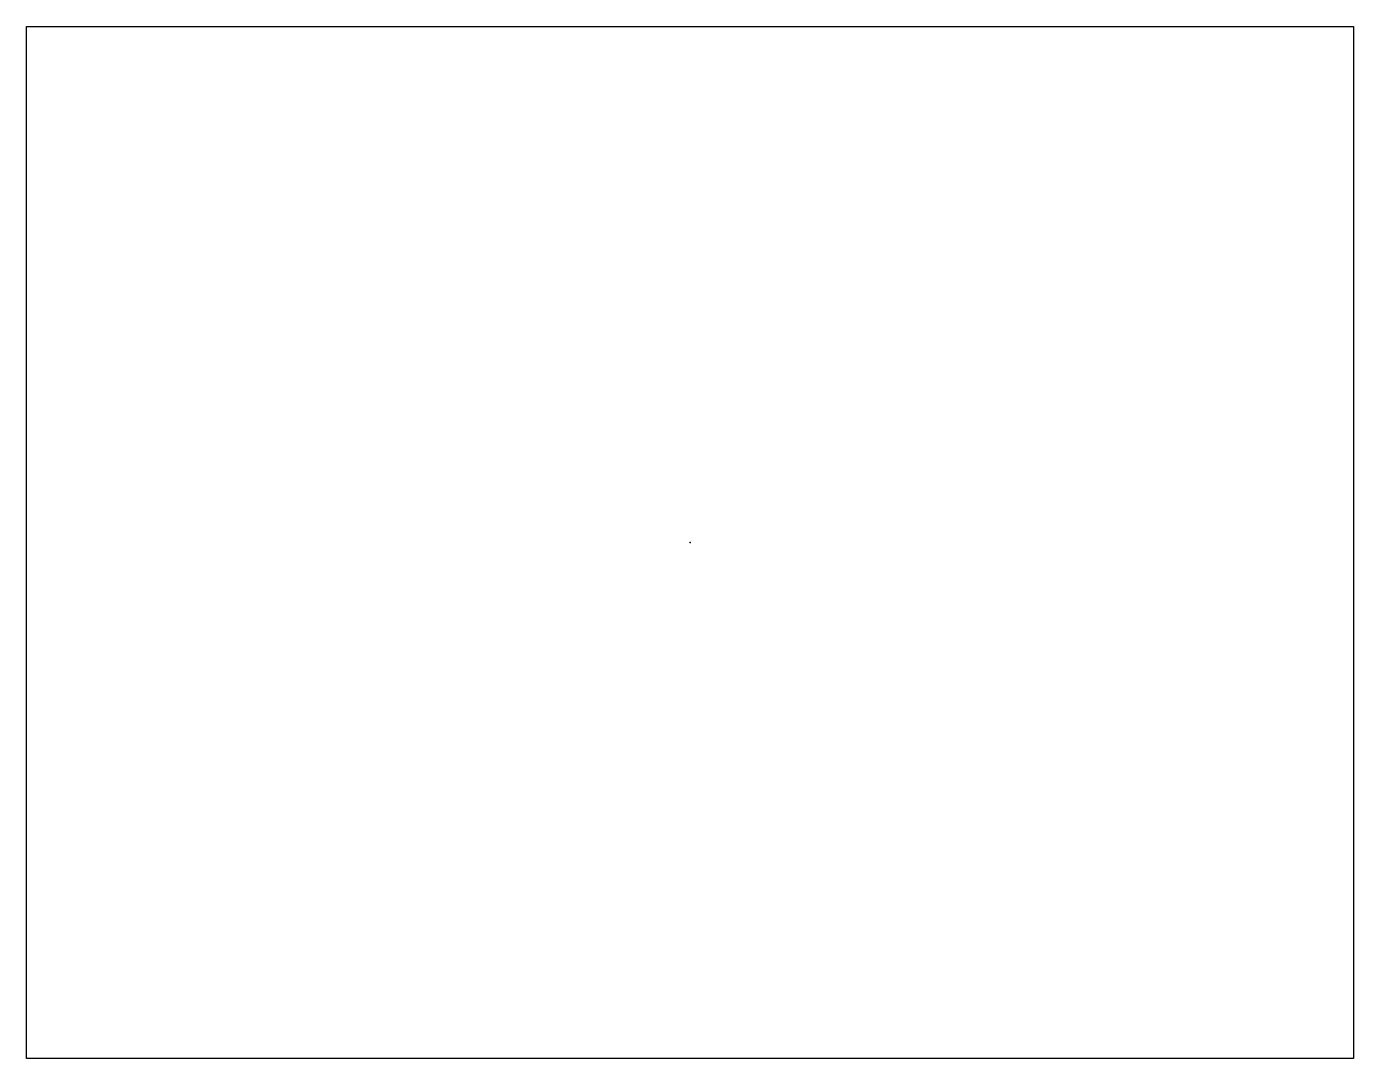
# Model space of a CAD drawing. Header units: millimetres. Extents: x -90 to 90, y -70 to 70.
import ezdxf

# ---------------------------------------------------------------- set-up
doc = ezdxf.new("R2010")
doc.units = ezdxf.units.MM
doc.layers.get('0').update_dxf_attribs({"linetype": 'CONTINUOUS'})

msp = doc.modelspace()

# ---------------------------------------------------------------- linework, layer by layer
msp.add_lwpolyline([(-90, 70), (90, 70), (90, -70), (-90, -70)], close=True)
msp.add_point((0, 0))

doc.saveas('drawing.dxf')
